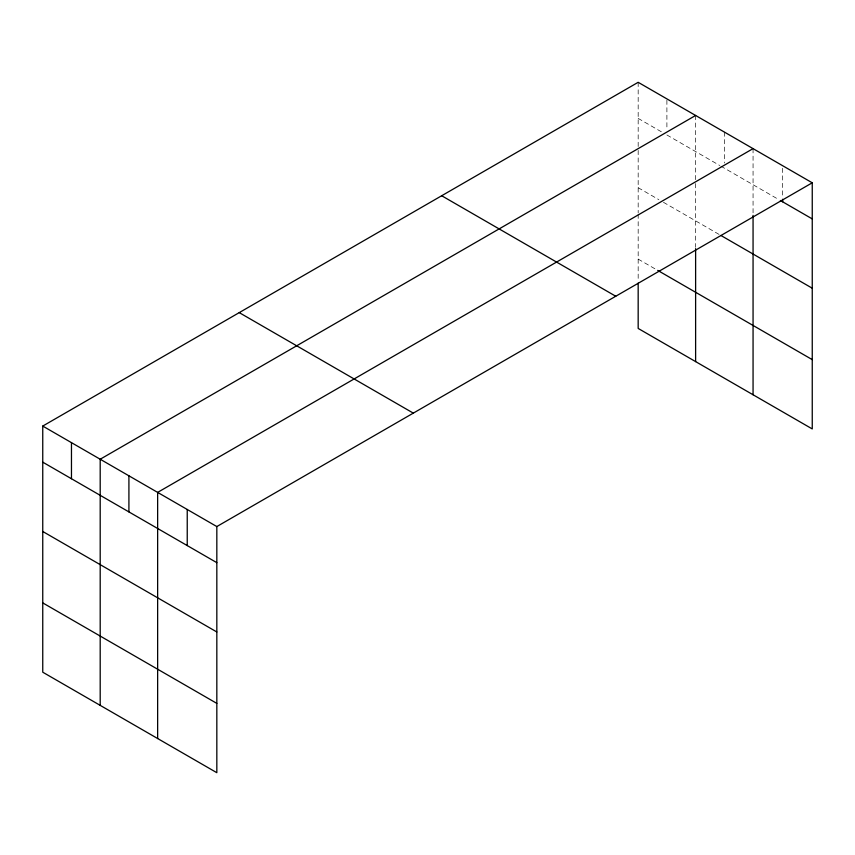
<?xml version="1.0" encoding="UTF-8"?>
<svg xmlns="http://www.w3.org/2000/svg" width="855" height="855" viewBox="0 0 855 855"><rect width="100%" height="100%" fill="white"/><g stroke="black" fill="none" stroke-linecap="round" stroke-linejoin="round"><path stroke-width="0.64" stroke-dasharray="4.28 3.21" d="M638.172 118.396L662.304 132.333M666.9 134.983L719.75 165.496M720.893 166.159L779.247 199.846M638.172 187.715L658.852 199.653M663.448 202.304L719.75 234.804M638.172 259.118L656.555 269.731M782.656 168.296L782.656 197.943M753.063 148.631L753.063 215.385M724.345 132.044L724.345 162.995M695.617 115.468L695.617 182.222M695.617 183.558L695.617 247.33M666.9 100.174L666.9 129.821M638.172 82.304L638.172 149.059M638.172 150.395L638.172 212.842M638.172 214.156L638.172 280.451"/><path stroke-width="1.28" d="M812.25 182.799L216.828 526.562L216.828 772.696L42.75 672.201L42.75 426.068L638.172 82.304L812.25 182.799L812.25 428.932L638.172 328.438L638.172 283.112M695.617 115.468L100.195 459.231L100.195 705.364M753.063 148.631L157.641 492.395L157.641 738.528M780.38 200.498L812.25 218.901M720.893 235.467L812.25 288.21M657.709 270.394L812.25 359.624M441.682 195.742L615.76 296.247M239.24 312.62L413.318 413.125M42.75 426.068L216.828 526.562M42.75 462.16L216.828 562.665M42.75 531.479L216.828 631.973M42.75 602.893L216.828 703.387M782.656 199.236L782.656 201.812M753.063 215.385L753.063 394.764M695.617 248.645L695.617 361.601M187.234 509.484L187.234 545.586M128.913 475.808L128.913 511.91M71.467 442.644L71.467 478.747"/></g></svg>
